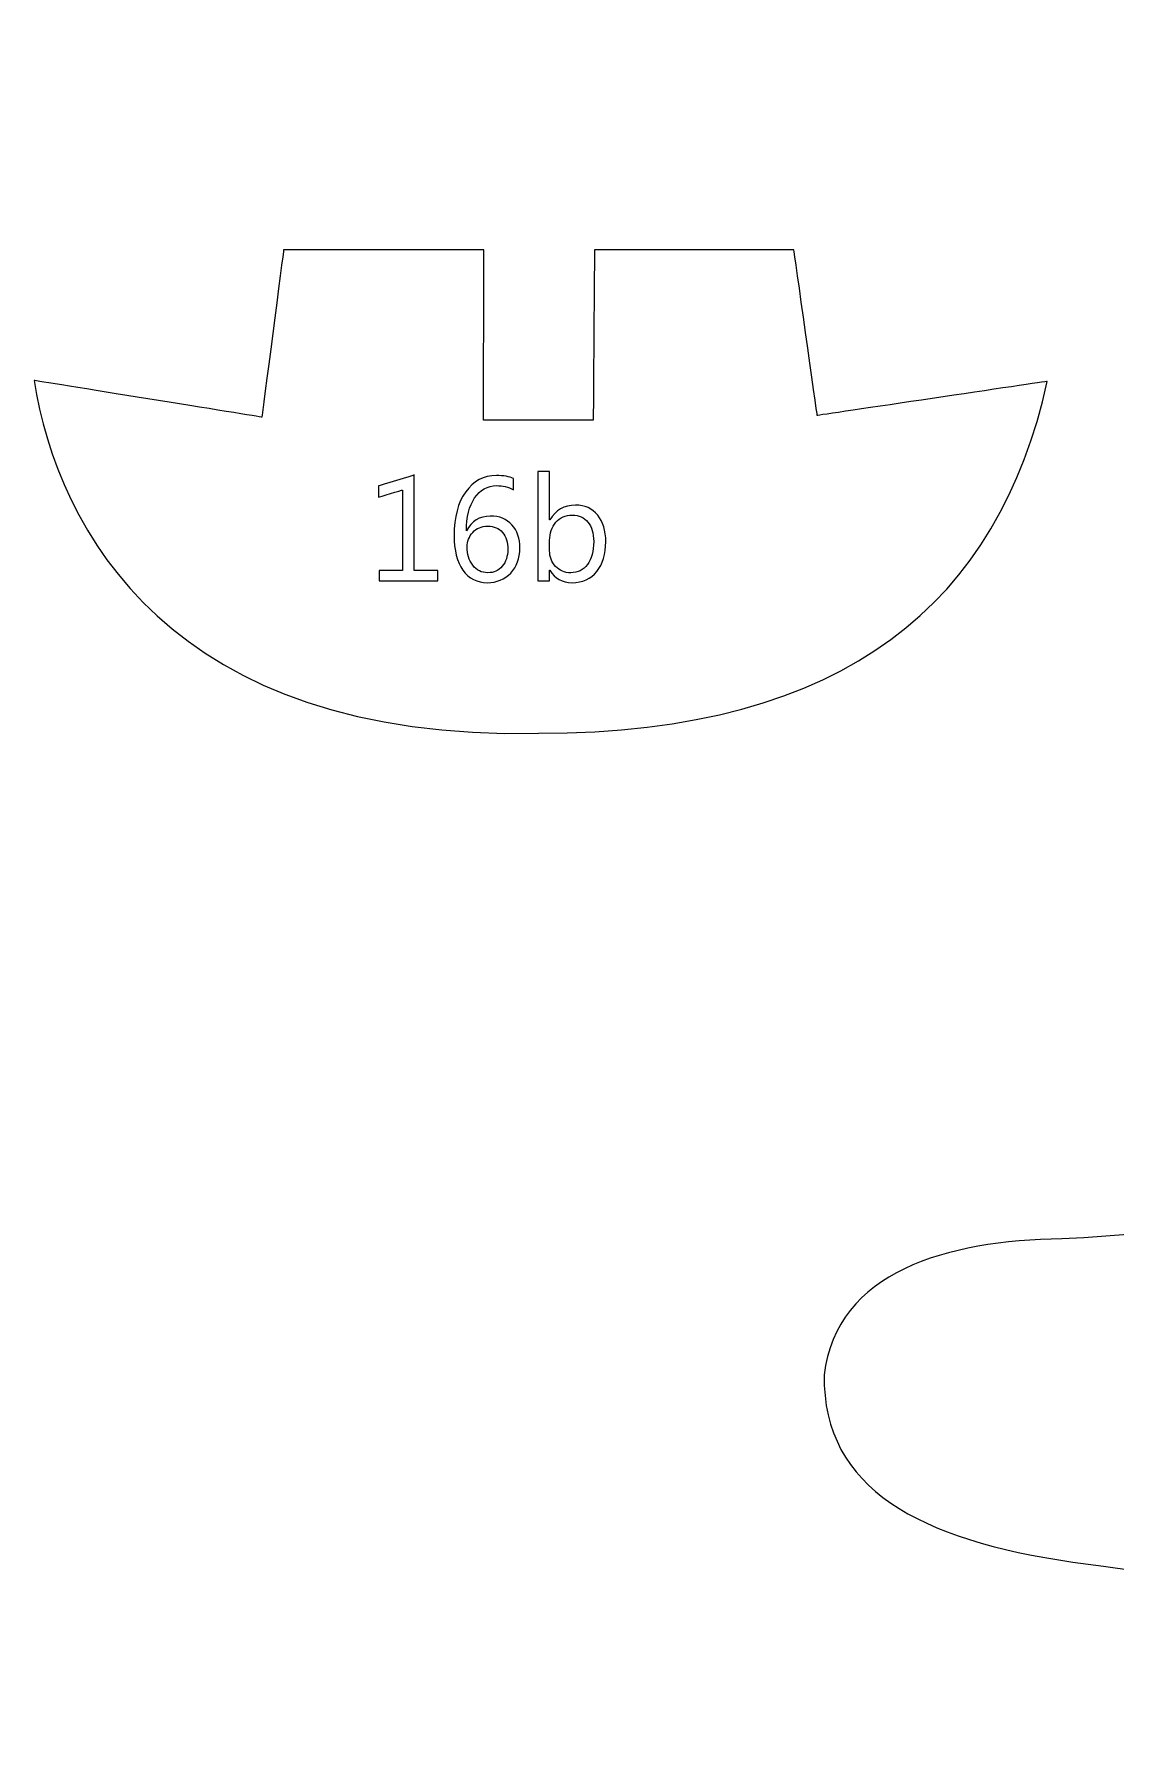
# Model space of a CAD drawing. Header units: centimetres. Extents: x -494 to 505, y -672 to 577.
# Drawn here: x 223.1 to 301.7, y -24.2 to 99.6 of the extents above; entities that cross this region are included whole.
import ezdxf

# ---------------------------------------------------------------- set-up
doc = ezdxf.new("R2010")
doc.units = ezdxf.units.CM
doc.header["$MEASUREMENT"] = 0
doc.layers.add('Camada 1', color=7, linetype='Continuous')
doc.layers.add('Camada 2', color=10, linetype='Continuous')

msp = doc.modelspace()

# ---------------------------------------------------------------- linework, layer by layer
at = {"layer": 'Camada 1', "lineweight": 9}
for points, knots in [([(491.94847, -13.222224), (484.95458, -21.393912), (466.494114, -24.20112), (441.715652, -24.171656), (441.715652, -24.171656), (393.7, -22.940264), (346.273374, -18.068036), (298.60621, -11.492738), (298.60621, -11.492738), (287.507172, -9.87552), (280.424128, -6.211062), (280.51252, 2.111248), (280.51252, 2.111248), (281.410918, 9.612884), (289.427666, 11.889232), (297.804078, 11.994134), (297.804078, 11.994134), (332.237588, 13.70584), (359.086404, 26.509726), (393.480544, 45.657516), (393.480544, 45.657516), (424.470576, 62.062106), (456.303126, 87.503), (482.592634, 97.741232), (482.592634, 97.741232), (482.592634, 97.741232), (487.500676, 98.801174), (487.500676, 98.801174), (487.500676, 98.801174), (491.50143, 99.568), (493.421924, 99.479862), (493.901984, 97.25279), (493.901984, 97.25279), (501.898158, 66.704464), (497.595906, 9.783318), (491.94847, -13.222224)], [0, 0, 0, 0, 0.1, 0.1, 0.1, 0.10000001, 0.2, 0.2, 0.2, 0.20000001, 0.3, 0.3, 0.3, 0.30000001, 0.4, 0.4, 0.4, 0.40000001, 0.5, 0.5, 0.5, 0.50000001, 0.6, 0.6, 0.6, 0.60000001, 0.7, 0.7, 0.7, 0.70000001, 0.8, 0.8, 0.8, 0.80000001, 1, 1, 1, 1]), ([(241.205512, 83.886802), (241.205512, 83.886802), (255.767332, 83.884262), (255.767332, 83.884262), (255.767332, 83.884262), (255.767332, 83.884262), (255.740916, 71.505826), (255.740916, 71.505826), (255.740916, 71.505826), (255.740916, 71.505826), (263.725406, 71.509382), (263.725406, 71.509382), (263.725406, 71.509382), (263.725406, 71.509382), (263.810242, 83.880706), (263.810242, 83.880706), (263.810242, 83.880706), (263.810242, 83.880706), (278.317198, 83.885786), (278.317198, 83.885786), (278.317198, 83.885786), (278.317198, 83.885786), (280.017728, 71.844408), (280.017728, 71.844408), (280.017728, 71.844408), (280.017728, 71.844408), (296.743628, 74.322178), (296.743628, 74.322178), (296.743628, 74.322178), (293.235888, 58.406792), (282.244292, 48.735996), (259.748528, 48.750982), (259.748528, 48.750982), (232.983786, 48.16602), (224.764346, 63.543434), (223.053656, 74.387964), (223.053656, 74.387964), (223.053656, 74.387964), (239.623346, 71.72706), (239.623346, 71.72706), (239.623346, 71.72706), (239.623346, 71.72706), (241.205512, 83.886802), (241.205512, 83.886802)], [0, 0, 0, 0, 0.0833333333, 0.0833333333, 0.0833333333, 0.0833333433, 0.1666666667, 0.1666666667, 0.1666666667, 0.1666666767, 0.25, 0.25, 0.25, 0.25000001, 0.3333333333, 0.3333333333, 0.3333333333, 0.3333333433, 0.4166666667, 0.4166666667, 0.4166666667, 0.4166666767, 0.5, 0.5, 0.5, 0.50000001, 0.5833333333, 0.5833333333, 0.5833333333, 0.5833333433, 0.6666666667, 0.6666666667, 0.6666666667, 0.6666666767, 0.75, 0.75, 0.75, 0.75000001, 0.8333333333, 0.8333333333, 0.8333333333, 0.8333333433, 1, 1, 1, 1])]:
    msp.add_open_spline(points, degree=3, knots=knots, dxfattribs=at)
at = {"layer": 'Camada 2'}
for points, knots in [([(252.40996, 59.82208), (252.40996, 59.82208), (248.151904, 59.82208), (248.151904, 59.82208), (248.151904, 59.82208), (248.151904, 59.82208), (248.151904, 60.574682), (248.151904, 60.574682), (248.151904, 60.574682), (248.151904, 60.574682), (249.850656, 60.574682), (249.850656, 60.574682), (249.850656, 60.574682), (249.850656, 60.574682), (249.850656, 66.427858), (249.850656, 66.427858), (249.850656, 66.427858), (249.850656, 66.427858), (248.108724, 65.908174), (248.108724, 65.908174), (248.108724, 65.908174), (248.108724, 65.908174), (248.108724, 66.725292), (248.108724, 66.725292), (248.108724, 66.725292), (248.108724, 66.725292), (250.710954, 67.521074), (250.710954, 67.521074), (250.710954, 67.521074), (250.710954, 67.521074), (250.710954, 60.574682), (250.710954, 60.574682), (250.710954, 60.574682), (250.710954, 60.574682), (252.40996, 60.574682), (252.40996, 60.574682), (252.40996, 60.574682), (252.40996, 60.574682), (252.40996, 59.82208), (252.40996, 59.82208)], [0, 0, 0, 0, 0.0909090909, 0.0909090909, 0.0909090909, 0.0909091009, 0.1818181818, 0.1818181818, 0.1818181818, 0.1818181918, 0.2727272727, 0.2727272727, 0.2727272727, 0.2727272827, 0.3636363636, 0.3636363636, 0.3636363636, 0.3636363736, 0.4545454545, 0.4545454545, 0.4545454545, 0.4545454645, 0.5454545455, 0.5454545455, 0.5454545455, 0.5454545555, 0.6363636364, 0.6363636364, 0.6363636364, 0.6363636464, 0.7272727273, 0.7272727273, 0.7272727273, 0.7272727373, 0.8181818182, 0.8181818182, 0.8181818182, 0.8181818282, 1, 1, 1, 1]), ([(257.926078, 67.26301), (257.926078, 67.26301), (257.926078, 66.44767), (257.926078, 66.44767), (257.926078, 66.44767), (257.537204, 66.646552), (257.128772, 66.746882), (256.698496, 66.746882), (256.698496, 66.746882), (256.031746, 66.746882), (255.497838, 66.449448), (255.096264, 65.854326), (255.096264, 65.854326), (254.696722, 65.259458), (254.496062, 64.461898), (254.496062, 63.463678), (254.496062, 63.463678), (254.496062, 63.463678), (254.517398, 63.463678), (254.517398, 63.463678), (254.517398, 63.463678), (254.866902, 64.175132), (255.440434, 64.531748), (256.237994, 64.531748), (256.237994, 64.531748), (256.8956, 64.531748), (257.417062, 64.32042), (257.80619, 63.899288), (257.80619, 63.899288), (258.195064, 63.476378), (258.388612, 62.911736), (258.388612, 62.203838), (258.388612, 62.203838), (258.388612, 61.46546), (258.166362, 60.861448), (257.721862, 60.393834), (257.721862, 60.393834), (257.277362, 59.925966), (256.712974, 59.693048), (256.02819, 59.693048), (256.02819, 59.693048), (255.272032, 59.693048), (254.678688, 59.994038), (254.248666, 60.596272), (254.248666, 60.596272), (253.818644, 61.198506), (253.603506, 62.044326), (253.603506, 63.133986), (253.603506, 63.133986), (253.603506, 64.454786), (253.884938, 65.508632), (254.447548, 66.29527), (254.447548, 66.29527), (255.010412, 67.08394), (255.754124, 67.478148), (256.67716, 67.478148), (256.67716, 67.478148), (257.202178, 67.478148), (257.617976, 67.40652), (257.926078, 67.26301)], [0, 0, 0, 0, 0.0625, 0.0625, 0.0625, 0.06250001, 0.125, 0.125, 0.125, 0.12500001, 0.1875, 0.1875, 0.1875, 0.18750001, 0.25, 0.25, 0.25, 0.25000001, 0.3125, 0.3125, 0.3125, 0.31250001, 0.375, 0.375, 0.375, 0.37500001, 0.4375, 0.4375, 0.4375, 0.43750001, 0.5, 0.5, 0.5, 0.50000001, 0.5625, 0.5625, 0.5625, 0.56250001, 0.625, 0.625, 0.625, 0.62500001, 0.6875, 0.6875, 0.6875, 0.68750001, 0.75, 0.75, 0.75, 0.75000001, 0.8125, 0.8125, 0.8125, 0.81250001, 0.875, 0.875, 0.875, 0.87500001, 1, 1, 1, 1]), ([(260.571234, 60.592716), (260.571234, 60.592716), (260.549898, 60.592716), (260.549898, 60.592716), (260.549898, 60.592716), (260.549898, 60.592716), (260.549898, 59.82208), (260.549898, 59.82208), (260.549898, 59.82208), (260.549898, 59.82208), (259.6896, 59.82208), (259.6896, 59.82208), (259.6896, 59.82208), (259.6896, 59.82208), (259.6896, 67.779138), (259.6896, 67.779138), (259.6896, 67.779138), (259.6896, 67.779138), (260.549898, 67.779138), (260.549898, 67.779138), (260.549898, 67.779138), (260.549898, 67.779138), (260.549898, 64.25946), (260.549898, 64.25946), (260.549898, 64.25946), (260.549898, 64.25946), (260.571234, 64.25946), (260.571234, 64.25946), (260.571234, 64.25946), (260.994398, 64.970914), (261.614412, 65.32753), (262.429752, 65.32753), (262.429752, 65.32753), (263.11987, 65.32753), (263.659112, 65.0875), (264.049764, 64.605408), (264.049764, 64.605408), (264.44067, 64.123316), (264.635996, 63.478156), (264.635996, 62.667896), (264.635996, 62.667896), (264.635996, 61.768228), (264.417302, 61.046106), (263.979914, 60.504832), (263.979914, 60.504832), (263.541002, 59.963558), (262.942324, 59.693048), (262.182356, 59.693048), (262.182356, 59.693048), (261.47268, 59.693048), (260.935216, 59.99226), (260.571234, 60.592716)], [0, 0, 0, 0, 0.0714285714, 0.0714285714, 0.0714285714, 0.0714285814, 0.1428571429, 0.1428571429, 0.1428571429, 0.1428571529, 0.2142857143, 0.2142857143, 0.2142857143, 0.2142857243, 0.2857142857, 0.2857142857, 0.2857142857, 0.2857142957, 0.3571428571, 0.3571428571, 0.3571428571, 0.3571428671, 0.4285714286, 0.4285714286, 0.4285714286, 0.4285714386, 0.5, 0.5, 0.5, 0.50000001, 0.5714285714, 0.5714285714, 0.5714285714, 0.5714285814, 0.6428571429, 0.6428571429, 0.6428571429, 0.6428571529, 0.7142857143, 0.7142857143, 0.7142857143, 0.7142857243, 0.7857142857, 0.7857142857, 0.7857142857, 0.7857142957, 0.8571428571, 0.8571428571, 0.8571428571, 0.8571428671, 1, 1, 1, 1]), ([(260.549898, 62.76848), (260.549898, 62.76848), (260.549898, 62.015624), (260.549898, 62.015624), (260.549898, 62.015624), (260.549898, 61.569346), (260.694932, 61.191394), (260.983476, 60.879482), (260.983476, 60.879482), (261.27202, 60.569348), (261.639558, 60.413392), (262.083804, 60.413392), (262.083804, 60.413392), (262.60552, 60.413392), (263.013952, 60.614306), (263.309862, 61.013848), (263.309862, 61.013848), (263.605518, 61.415168), (263.754108, 61.97092), (263.754108, 62.684152), (263.754108, 62.684152), (263.754108, 63.284608), (263.616186, 63.755778), (263.33831, 64.096392), (263.33831, 64.096392), (263.062466, 64.436752), (262.687816, 64.607186), (262.214614, 64.607186), (262.214614, 64.607186), (261.714742, 64.607186), (261.31139, 64.433196), (261.006844, 64.083692), (261.006844, 64.083692), (260.702298, 63.734442), (260.549898, 63.295276), (260.549898, 62.76848)], [0, 0, 0, 0, 0.1, 0.1, 0.1, 0.10000001, 0.2, 0.2, 0.2, 0.20000001, 0.3, 0.3, 0.3, 0.30000001, 0.4, 0.4, 0.4, 0.40000001, 0.5, 0.5, 0.5, 0.50000001, 0.6, 0.6, 0.6, 0.60000001, 0.7, 0.7, 0.7, 0.70000001, 0.8, 0.8, 0.8, 0.80000001, 1, 1, 1, 1]), ([(256.046224, 63.800736), (255.601724, 63.800736), (255.241552, 63.650114), (254.965454, 63.349124), (254.965454, 63.349124), (254.687832, 63.046102), (254.549656, 62.691264), (254.549656, 62.2808), (254.549656, 62.2808), (254.549656, 61.764672), (254.687832, 61.32576), (254.961898, 60.96), (254.961898, 60.96), (255.236218, 60.596272), (255.601724, 60.413392), (256.056892, 60.413392), (256.056892, 60.413392), (256.490724, 60.413392), (256.842006, 60.572904), (257.107182, 60.89015), (257.107182, 60.89015), (257.374136, 61.207396), (257.506724, 61.608716), (257.506724, 62.096396), (257.506724, 62.096396), (257.506724, 62.630304), (257.37947, 63.046102), (257.123184, 63.349124), (257.123184, 63.349124), (256.866898, 63.650114), (256.508504, 63.800736), (256.046224, 63.800736)], [0, 0, 0, 0, 0.1111111111, 0.1111111111, 0.1111111111, 0.1111111211, 0.2222222222, 0.2222222222, 0.2222222222, 0.2222222322, 0.3333333333, 0.3333333333, 0.3333333333, 0.3333333433, 0.4444444444, 0.4444444444, 0.4444444444, 0.4444444544, 0.5555555556, 0.5555555556, 0.5555555556, 0.5555555656, 0.6666666667, 0.6666666667, 0.6666666667, 0.6666666767, 0.7777777778, 0.7777777778, 0.7777777778, 0.7777777878, 1, 1, 1, 1])]:
    msp.add_open_spline(points, degree=3, knots=knots, dxfattribs=at)
at = {"layer": 'Camada 2', "lineweight": 9}
for points, knots in [([(252.40996, 59.82208), (252.40996, 59.82208), (248.151904, 59.82208), (248.151904, 59.82208), (248.151904, 59.82208), (248.151904, 59.82208), (248.151904, 60.574682), (248.151904, 60.574682), (248.151904, 60.574682), (248.151904, 60.574682), (249.850656, 60.574682), (249.850656, 60.574682), (249.850656, 60.574682), (249.850656, 60.574682), (249.850656, 66.427858), (249.850656, 66.427858), (249.850656, 66.427858), (249.850656, 66.427858), (248.108724, 65.908174), (248.108724, 65.908174), (248.108724, 65.908174), (248.108724, 65.908174), (248.108724, 66.725292), (248.108724, 66.725292), (248.108724, 66.725292), (248.108724, 66.725292), (250.710954, 67.521074), (250.710954, 67.521074), (250.710954, 67.521074), (250.710954, 67.521074), (250.710954, 60.574682), (250.710954, 60.574682), (250.710954, 60.574682), (250.710954, 60.574682), (252.40996, 60.574682), (252.40996, 60.574682), (252.40996, 60.574682), (252.40996, 60.574682), (252.40996, 59.82208), (252.40996, 59.82208)], [0, 0, 0, 0, 0.0909090909, 0.0909090909, 0.0909090909, 0.0909091009, 0.1818181818, 0.1818181818, 0.1818181818, 0.1818181918, 0.2727272727, 0.2727272727, 0.2727272727, 0.2727272827, 0.3636363636, 0.3636363636, 0.3636363636, 0.3636363736, 0.4545454545, 0.4545454545, 0.4545454545, 0.4545454645, 0.5454545455, 0.5454545455, 0.5454545455, 0.5454545555, 0.6363636364, 0.6363636364, 0.6363636364, 0.6363636464, 0.7272727273, 0.7272727273, 0.7272727273, 0.7272727373, 0.8181818182, 0.8181818182, 0.8181818182, 0.8181818282, 1, 1, 1, 1]), ([(257.926078, 67.26301), (257.926078, 67.26301), (257.926078, 66.44767), (257.926078, 66.44767), (257.926078, 66.44767), (257.537204, 66.646552), (257.128772, 66.746882), (256.698496, 66.746882), (256.698496, 66.746882), (256.031746, 66.746882), (255.497838, 66.449448), (255.096264, 65.854326), (255.096264, 65.854326), (254.696722, 65.259458), (254.496062, 64.461898), (254.496062, 63.463678), (254.496062, 63.463678), (254.496062, 63.463678), (254.517398, 63.463678), (254.517398, 63.463678), (254.517398, 63.463678), (254.866902, 64.175132), (255.440434, 64.531748), (256.237994, 64.531748), (256.237994, 64.531748), (256.8956, 64.531748), (257.417062, 64.32042), (257.80619, 63.899288), (257.80619, 63.899288), (258.195064, 63.476378), (258.388612, 62.911736), (258.388612, 62.203838), (258.388612, 62.203838), (258.388612, 61.46546), (258.166362, 60.861448), (257.721862, 60.393834), (257.721862, 60.393834), (257.277362, 59.925966), (256.712974, 59.693048), (256.02819, 59.693048), (256.02819, 59.693048), (255.272032, 59.693048), (254.678688, 59.994038), (254.248666, 60.596272), (254.248666, 60.596272), (253.818644, 61.198506), (253.603506, 62.044326), (253.603506, 63.133986), (253.603506, 63.133986), (253.603506, 64.454786), (253.884938, 65.508632), (254.447548, 66.29527), (254.447548, 66.29527), (255.010412, 67.08394), (255.754124, 67.478148), (256.67716, 67.478148), (256.67716, 67.478148), (257.202178, 67.478148), (257.617976, 67.40652), (257.926078, 67.26301)], [0, 0, 0, 0, 0.0625, 0.0625, 0.0625, 0.06250001, 0.125, 0.125, 0.125, 0.12500001, 0.1875, 0.1875, 0.1875, 0.18750001, 0.25, 0.25, 0.25, 0.25000001, 0.3125, 0.3125, 0.3125, 0.31250001, 0.375, 0.375, 0.375, 0.37500001, 0.4375, 0.4375, 0.4375, 0.43750001, 0.5, 0.5, 0.5, 0.50000001, 0.5625, 0.5625, 0.5625, 0.56250001, 0.625, 0.625, 0.625, 0.62500001, 0.6875, 0.6875, 0.6875, 0.68750001, 0.75, 0.75, 0.75, 0.75000001, 0.8125, 0.8125, 0.8125, 0.81250001, 0.875, 0.875, 0.875, 0.87500001, 1, 1, 1, 1]), ([(260.571234, 60.592716), (260.571234, 60.592716), (260.549898, 60.592716), (260.549898, 60.592716), (260.549898, 60.592716), (260.549898, 60.592716), (260.549898, 59.82208), (260.549898, 59.82208), (260.549898, 59.82208), (260.549898, 59.82208), (259.6896, 59.82208), (259.6896, 59.82208), (259.6896, 59.82208), (259.6896, 59.82208), (259.6896, 67.779138), (259.6896, 67.779138), (259.6896, 67.779138), (259.6896, 67.779138), (260.549898, 67.779138), (260.549898, 67.779138), (260.549898, 67.779138), (260.549898, 67.779138), (260.549898, 64.25946), (260.549898, 64.25946), (260.549898, 64.25946), (260.549898, 64.25946), (260.571234, 64.25946), (260.571234, 64.25946), (260.571234, 64.25946), (260.994398, 64.970914), (261.614412, 65.32753), (262.429752, 65.32753), (262.429752, 65.32753), (263.11987, 65.32753), (263.659112, 65.0875), (264.049764, 64.605408), (264.049764, 64.605408), (264.44067, 64.123316), (264.635996, 63.478156), (264.635996, 62.667896), (264.635996, 62.667896), (264.635996, 61.768228), (264.417302, 61.046106), (263.979914, 60.504832), (263.979914, 60.504832), (263.541002, 59.963558), (262.942324, 59.693048), (262.182356, 59.693048), (262.182356, 59.693048), (261.47268, 59.693048), (260.935216, 59.99226), (260.571234, 60.592716)], [0, 0, 0, 0, 0.0714285714, 0.0714285714, 0.0714285714, 0.0714285814, 0.1428571429, 0.1428571429, 0.1428571429, 0.1428571529, 0.2142857143, 0.2142857143, 0.2142857143, 0.2142857243, 0.2857142857, 0.2857142857, 0.2857142857, 0.2857142957, 0.3571428571, 0.3571428571, 0.3571428571, 0.3571428671, 0.4285714286, 0.4285714286, 0.4285714286, 0.4285714386, 0.5, 0.5, 0.5, 0.50000001, 0.5714285714, 0.5714285714, 0.5714285714, 0.5714285814, 0.6428571429, 0.6428571429, 0.6428571429, 0.6428571529, 0.7142857143, 0.7142857143, 0.7142857143, 0.7142857243, 0.7857142857, 0.7857142857, 0.7857142857, 0.7857142957, 0.8571428571, 0.8571428571, 0.8571428571, 0.8571428671, 1, 1, 1, 1]), ([(260.549898, 62.76848), (260.549898, 62.76848), (260.549898, 62.015624), (260.549898, 62.015624), (260.549898, 62.015624), (260.549898, 61.569346), (260.694932, 61.191394), (260.983476, 60.879482), (260.983476, 60.879482), (261.27202, 60.569348), (261.639558, 60.413392), (262.083804, 60.413392), (262.083804, 60.413392), (262.60552, 60.413392), (263.013952, 60.614306), (263.309862, 61.013848), (263.309862, 61.013848), (263.605518, 61.415168), (263.754108, 61.97092), (263.754108, 62.684152), (263.754108, 62.684152), (263.754108, 63.284608), (263.616186, 63.755778), (263.33831, 64.096392), (263.33831, 64.096392), (263.062466, 64.436752), (262.687816, 64.607186), (262.214614, 64.607186), (262.214614, 64.607186), (261.714742, 64.607186), (261.31139, 64.433196), (261.006844, 64.083692), (261.006844, 64.083692), (260.702298, 63.734442), (260.549898, 63.295276), (260.549898, 62.76848)], [0, 0, 0, 0, 0.1, 0.1, 0.1, 0.10000001, 0.2, 0.2, 0.2, 0.20000001, 0.3, 0.3, 0.3, 0.30000001, 0.4, 0.4, 0.4, 0.40000001, 0.5, 0.5, 0.5, 0.50000001, 0.6, 0.6, 0.6, 0.60000001, 0.7, 0.7, 0.7, 0.70000001, 0.8, 0.8, 0.8, 0.80000001, 1, 1, 1, 1]), ([(256.046224, 63.800736), (255.601724, 63.800736), (255.241552, 63.650114), (254.965454, 63.349124), (254.965454, 63.349124), (254.687832, 63.046102), (254.549656, 62.691264), (254.549656, 62.2808), (254.549656, 62.2808), (254.549656, 61.764672), (254.687832, 61.32576), (254.961898, 60.96), (254.961898, 60.96), (255.236218, 60.596272), (255.601724, 60.413392), (256.056892, 60.413392), (256.056892, 60.413392), (256.490724, 60.413392), (256.842006, 60.572904), (257.107182, 60.89015), (257.107182, 60.89015), (257.374136, 61.207396), (257.506724, 61.608716), (257.506724, 62.096396), (257.506724, 62.096396), (257.506724, 62.630304), (257.37947, 63.046102), (257.123184, 63.349124), (257.123184, 63.349124), (256.866898, 63.650114), (256.508504, 63.800736), (256.046224, 63.800736)], [0, 0, 0, 0, 0.1111111111, 0.1111111111, 0.1111111111, 0.1111111211, 0.2222222222, 0.2222222222, 0.2222222222, 0.2222222322, 0.3333333333, 0.3333333333, 0.3333333333, 0.3333333433, 0.4444444444, 0.4444444444, 0.4444444444, 0.4444444544, 0.5555555556, 0.5555555556, 0.5555555556, 0.5555555656, 0.6666666667, 0.6666666667, 0.6666666667, 0.6666666767, 0.7777777778, 0.7777777778, 0.7777777778, 0.7777777878, 1, 1, 1, 1])]:
    msp.add_open_spline(points, degree=3, knots=knots, dxfattribs=at)

doc.saveas('drawing.dxf')
